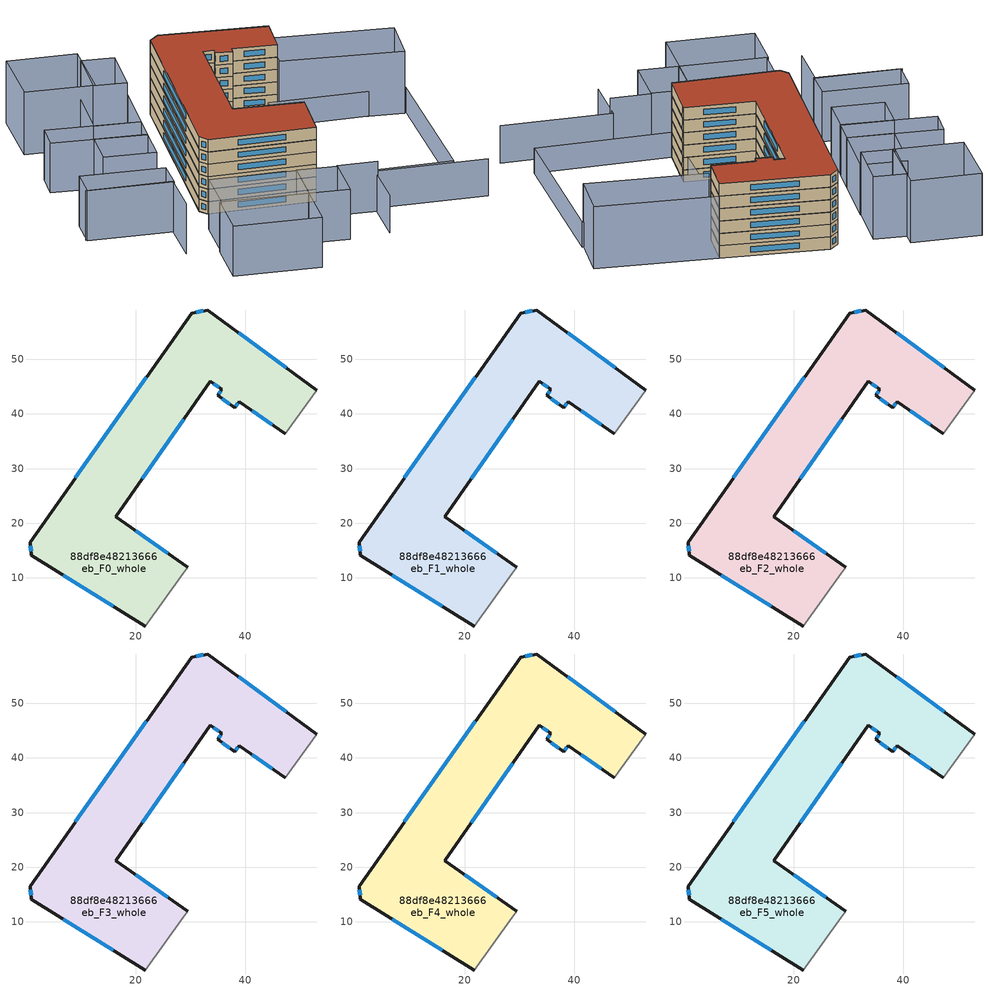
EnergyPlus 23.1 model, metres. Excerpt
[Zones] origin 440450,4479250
88df8e48213666eb_F0_whole
 floor ground (EU_floor_Construction): 29.54,11.94 16.29,21.21 33.64,45.97 35.77,44.48 34.96,43.41 38.08,41.12 38.92,42.28 47.35,36.39 53.15,44.36 33.19,59.03 30.2,58.48 0.64,16.52 0.9,14.17 21.7,1.19 28.71,10.83 z0
 wall outside (EU_wall_Construction): 47.35,36.39 38.92,42.28 38.08,41.12 34.96,43.41 35.77,44.48 33.64,45.97 16.29,21.21 29.54,11.94 / 21.7,1.19 0.9,14.17 0.64,16.52 30.2,58.48 33.19,59.03 53.15,44.36 z0:3
 wall adiabatic (EU_wall_Construction): 53.15,44.36 47.35,36.39 / 29.54,11.94 28.71,10.83 21.7,1.19 z0:3
 window (EU_Window_Construction): 44.98,38.04 41.29,40.63 / 38.68,41.96 38.31,41.45 / 37.2,41.77 35.84,42.77 / 35.19,43.71 35.54,44.18 / 35.17,44.9 34.24,45.56 / 28.77,39.02 21.16,28.17 / 20.01,18.61 25.82,14.54 / 15.86,4.83 6.74,10.52 / 0.82,14.83 0.71,15.86 / 8.95,28.31 21.9,46.7 / 31.04,58.64 32.35,58.88 / 38.8,54.91 47.55,48.48 z0.84:2.16
88df8e48213666eb_F1_whole
 floor to 88df8e48213666eb_F0_whole (EU_floor_Construction): 29.54,11.94 16.29,21.21 33.64,45.97 35.77,44.48 34.96,43.41 38.08,41.12 38.92,42.28 47.35,36.39 53.15,44.36 33.19,59.03 30.2,58.48 0.64,16.52 0.9,14.17 21.7,1.19 28.7,10.83 z3
 wall outside (EU_wall_Construction): 47.35,36.39 38.92,42.28 38.08,41.12 34.96,43.41 35.77,44.48 33.64,45.97 16.29,21.21 29.54,11.94 / 21.7,1.19 0.9,14.17 0.64,16.52 30.2,58.48 33.19,59.03 53.15,44.36 z3:6
 wall adiabatic (EU_wall_Construction): 53.15,44.36 47.35,36.39 / 29.54,11.94 28.71,10.83 21.7,1.19 z3:6
 window (EU_Window_Construction): 44.98,38.04 41.29,40.63 / 38.68,41.96 38.31,41.45 / 37.2,41.77 35.84,42.77 / 35.19,43.71 35.54,44.18 / 35.17,44.9 34.24,45.56 / 28.77,39.02 21.16,28.17 / 20.01,18.61 25.82,14.54 / 15.86,4.83 6.74,10.52 / 0.82,14.83 0.71,15.86 / 8.95,28.31 21.9,46.7 / 31.04,58.64 32.35,58.88 / 38.8,54.91 47.55,48.48 z3.84:5.16
88df8e48213666eb_F2_whole
 floor to 88df8e48213666eb_F1_whole (EU_floor_Construction): 29.54,11.94 16.29,21.21 33.64,45.97 35.77,44.48 34.96,43.41 38.08,41.12 38.92,42.28 47.35,36.39 53.15,44.36 33.19,59.03 30.2,58.48 0.64,16.52 0.9,14.17 21.7,1.19 28.7,10.83 z6
 wall outside (EU_wall_Construction): 47.35,36.39 38.92,42.28 38.08,41.12 34.96,43.41 35.77,44.48 33.64,45.97 16.29,21.21 29.54,11.94 / 21.7,1.19 0.9,14.17 0.64,16.52 30.2,58.48 33.19,59.03 53.15,44.36 z6:9
 wall adiabatic (EU_wall_Construction): 53.15,44.36 47.35,36.39 / 29.54,11.94 28.71,10.83 21.7,1.19 z6:9
 window (EU_Window_Construction): 44.98,38.04 41.29,40.63 / 38.68,41.96 38.31,41.45 / 37.2,41.77 35.84,42.77 / 35.19,43.71 35.54,44.18 / 35.17,44.9 34.24,45.56 / 28.77,39.02 21.16,28.17 / 20.01,18.61 25.82,14.54 / 15.86,4.83 6.74,10.52 / 0.82,14.83 0.71,15.86 / 8.95,28.31 21.9,46.7 / 31.04,58.64 32.35,58.88 / 38.8,54.91 47.55,48.48 z6.84:8.16
88df8e48213666eb_F3_whole
 floor to 88df8e48213666eb_F2_whole (EU_floor_Construction): 29.54,11.94 16.29,21.21 33.64,45.97 35.77,44.48 34.96,43.41 38.08,41.12 38.92,42.28 47.35,36.39 53.15,44.36 33.19,59.03 30.2,58.48 0.64,16.52 0.9,14.17 21.7,1.19 28.7,10.83 z9
 wall outside (EU_wall_Construction): 47.35,36.39 38.92,42.28 38.08,41.12 34.96,43.41 35.77,44.48 33.64,45.97 16.29,21.21 29.54,11.94 / 21.7,1.19 0.9,14.17 0.64,16.52 30.2,58.48 33.19,59.03 53.15,44.36 z9:12
 wall adiabatic (EU_wall_Construction): 53.15,44.36 47.35,36.39 / 29.54,11.94 28.71,10.83 21.7,1.19 z9:12
 window (EU_Window_Construction): 44.98,38.04 41.29,40.63 / 38.68,41.96 38.31,41.45 / 37.2,41.77 35.84,42.77 / 35.19,43.71 35.54,44.18 / 35.17,44.9 34.24,45.56 / 28.77,39.02 21.16,28.17 / 20.01,18.61 25.82,14.54 / 15.86,4.83 6.74,10.52 / 0.82,14.83 0.71,15.86 / 8.95,28.31 21.9,46.7 / 31.04,58.64 32.35,58.88 / 38.8,54.91 47.55,48.48 z9.84:11.16
88df8e48213666eb_F4_whole
 floor to 88df8e48213666eb_F3_whole (EU_floor_Construction): 29.54,11.94 16.29,21.21 33.64,45.97 35.77,44.48 34.96,43.41 38.08,41.12 38.92,42.28 47.35,36.39 53.15,44.36 33.19,59.03 30.2,58.48 0.64,16.52 0.9,14.17 21.7,1.19 28.7,10.83 z12
 wall outside (EU_wall_Construction): 47.35,36.39 38.92,42.28 38.08,41.12 34.96,43.41 35.77,44.48 33.64,45.97 16.29,21.21 29.54,11.94 / 21.7,1.19 0.9,14.17 0.64,16.52 30.2,58.48 33.19,59.03 53.15,44.36 z12:15
 wall adiabatic (EU_wall_Construction): 53.15,44.36 47.35,36.39 / 29.54,11.94 28.71,10.83 21.7,1.19 z12:15
 window (EU_Window_Construction): 44.98,38.04 41.29,40.63 / 38.68,41.96 38.31,41.45 / 37.2,41.77 35.84,42.77 / 35.19,43.71 35.54,44.18 / 35.17,44.9 34.24,45.56 / 28.77,39.02 21.16,28.17 / 20.01,18.61 25.82,14.54 / 15.86,4.83 6.74,10.52 / 0.82,14.83 0.71,15.86 / 8.95,28.31 21.9,46.7 / 31.04,58.64 32.35,58.88 / 38.8,54.91 47.55,48.48 z12.84:14.16
88df8e48213666eb_F5_whole
 floor to 88df8e48213666eb_F4_whole (EU_floor_Construction): 29.54,11.94 16.29,21.21 33.64,45.97 35.77,44.48 34.96,43.41 38.08,41.12 38.92,42.28 47.35,36.39 53.15,44.36 33.19,59.03 30.2,58.48 0.64,16.52 0.9,14.17 21.7,1.19 28.7,10.83 z15
 wall outside (EU_wall_Construction): 47.35,36.39 38.92,42.28 38.08,41.12 34.96,43.41 35.77,44.48 33.64,45.97 16.29,21.21 29.54,11.94 / 21.7,1.19 0.9,14.17 0.64,16.52 30.2,58.48 33.19,59.03 53.15,44.36 z15:18
 wall adiabatic (EU_wall_Construction): 53.15,44.36 47.35,36.39 / 29.54,11.94 28.71,10.83 21.7,1.19 z15:18
 window (EU_Window_Construction): 44.98,38.04 41.29,40.63 / 38.68,41.96 38.31,41.45 / 37.2,41.77 35.84,42.77 / 35.19,43.71 35.54,44.18 / 35.17,44.9 34.24,45.56 / 28.77,39.02 21.16,28.17 / 20.01,18.61 25.82,14.54 / 15.86,4.83 6.74,10.52 / 0.82,14.83 0.71,15.86 / 8.95,28.31 21.9,46.7 / 31.04,58.64 32.35,58.88 / 38.8,54.91 47.55,48.48 z15.84:17.16
 roof outside (EU_roof_Construction): 53.15,44.36 47.35,36.39 38.92,42.28 38.08,41.12 34.96,43.41 35.77,44.48 33.64,45.97 16.29,21.21 29.54,11.94 28.71,10.83 21.7,1.19 0.9,14.17 0.64,16.52 30.2,58.48 33.19,59.03 z18
shading: 20.9,-21.51 27.83,-10.64 / 27.83,-10.64 49.38,-24.4 z0:9; 19.62,-6.91 27.24,-12.07 / -27.24,24.63 -10.76,13.95 / -10.76,13.95 -17.34,3.78 / 19.47,-7.2 12.49,-17.44 / 12.49,-17.44 4.8,-12.2 / 4.8,-12.2 11.78,-1.96 / 11.78,-1.96 19.47,-7.2 / -11.74,-0.9 4.88,-12.1 / 4.88,-12.1 -2.31,-22.77 / -2.31,-22.77 -18.93,-11.57 / -18.93,-11.57 -11.74,-0.9 / -22.77,30.73 -6.54,19.91 / -6.54,19.91 -10.8,13.51 / -10.8,13.51 -27.03,24.33 / -27.03,24.33 -22.77,30.73 / -11.99,33.52 -6.48,41.39 / -6.48,41.39 3.35,34.5 / 3.35,34.5 -2.15,26.63 / -2.15,26.63 -11.99,33.52 / 3.27,34.38 -14.35,47 / -14.35,47 -10.32,52.63 / -10.32,52.63 7.3,40.01 / 7.3,40.01 3.27,34.38 / 4.92,-12.18 -11.46,-1.09 / -11.46,-1.09 -4.78,8.78 / -4.78,8.78 11.6,-2.3 / 11.6,-2.3 4.92,-12.18 / -1.48,46 6.89,57.75 / 6.89,57.75 15.53,51.59 / 15.53,51.59 7.16,39.85 / 7.16,39.85 -1.48,46 z0:12; 48.16,-15.35 21.7,1.19 / 21.7,1.19 42.73,34.82 / 42.73,34.82 69.19,18.29 / 69.19,18.29 48.16,-15.35 z0:6; 53.15,44.35 75.72,27.84 / 75.72,27.84 68.52,18.01 / 68.52,18.01 45.96,34.52 / 45.96,34.52 53.15,44.35 / 23,62.28 15.41,51.55 / 15.41,51.55 9.21,55.94 / 9.21,55.94 16.8,66.67 / 16.8,66.67 23,62.28 / 18.8,69.65 9.6,55.81 / 9.6,55.81 -3.73,64.67 / -3.73,64.67 5.46,78.51 / 5.46,78.51 18.8,69.65 z0:15
[Building]
EU S2 Campaign: North Axis=0; Terrain=City; Solar Distribution=FullExterior
[Site:Location]
Madrid: Latitude=40.5; Longitude=-3.5; Time Zone=1; Elevation=609
[SizingPeriod:WeatherFileDays]
AnnualSizingPeriod: Begin Month=1; Begin Day of Month=1; End Month=12; End Day of Month=31; Day of Week for Start Day=Monday; Use Weather File Daylight Saving Period=No; Use Weather File Rain and Snow Indicators=No
[MATERIAL]
EU_InternalMass_Material: Roughness=MediumRough; Thickness=0.1; Conductivity=1; Density=1800; Specific Heat=900; Thermal Absorptance=0.9; Solar Absorptance=0.7; Visible Absorptance=0.7
[MATERIAL:NOMASS] Roughness=MediumRough; Thermal Absorptance=0.9; Solar Absorptance=0.7; Visible Absorptance=0.7
Name | Thermal Resistance
EU_wall_NoMass; EU_roof_NoMass | 2.16768
EU_floor_NoMass | 1.14339
[WINDOWMATERIAL:SIMPLEGLAZINGSYSTEM]
EU_Window_SimpleGlazing: UFactor=3.23888; Solar Heat Gain Coefficient=0.85; Visible Transmittance=0.85
[CONSTRUCTION]
EU_wall_Construction: EU_wall_NoMass
EU_roof_Construction: EU_roof_NoMass
EU_floor_Construction: EU_floor_NoMass
EU_InternalMass_Construction: EU_InternalMass_Material
EU_Window_Construction: EU_Window_SimpleGlazing
[ZONE] Type=1; Multiplier=1; Ceiling Height=autocalculate; Volume=2832.22; Floor Area=autocalculate; Part of Total Floor Area=Yes
88df8e48213666eb_F0_whole; 88df8e48213666eb_F1_whole; 88df8e48213666eb_F2_whole; 88df8e48213666eb_F3_whole; 88df8e48213666eb_F4_whole; 88df8e48213666eb_F5_whole
[INTERNALMASS] Construction=EU_InternalMass_Construction; Surface Area=944.027
Name | Zone or ZoneList
88df8e48213666eb_F0_whole_EU_InternalMass | 88df8e48213666eb_F0_whole
88df8e48213666eb_F1_whole_EU_InternalMass | 88df8e48213666eb_F1_whole
88df8e48213666eb_F2_whole_EU_InternalMass | 88df8e48213666eb_F2_whole
88df8e48213666eb_F3_whole_EU_InternalMass | 88df8e48213666eb_F3_whole
88df8e48213666eb_F4_whole_EU_InternalMass | 88df8e48213666eb_F4_whole
88df8e48213666eb_F5_whole_EU_InternalMass | 88df8e48213666eb_F5_whole
[OTHEREQUIPMENT] Fuel Type=Electricity; Design Level Calculation Method=Watts/Area; Power per Zone Floor Area=1; Fraction Latent=0; Fraction Radiant=0; Fraction Lost=0; Carbon Dioxide Generation Rate=0; EndUse Subcategory=EU_Step8_InternalGains
Name | Zone or ZoneList or Space or SpaceList | Schedule
EU_Step8_InternalGain_88df8e48213666eb_F0_whole_f000 | 88df8e48213666eb_F0_whole | EU_Step8_GainSchedule_88df8e48213666eb_F0_whole_f000
EU_Step8_InternalGain_88df8e48213666eb_F1_whole_f000 | 88df8e48213666eb_F1_whole | EU_Step8_GainSchedule_88df8e48213666eb_F1_whole_f000
EU_Step8_InternalGain_88df8e48213666eb_F2_whole_f000 | 88df8e48213666eb_F2_whole | EU_Step8_GainSchedule_88df8e48213666eb_F2_whole_f000
EU_Step8_InternalGain_88df8e48213666eb_F3_whole_f000 | 88df8e48213666eb_F3_whole | EU_Step8_GainSchedule_88df8e48213666eb_F3_whole_f000
EU_Step8_InternalGain_88df8e48213666eb_F4_whole_f000 | 88df8e48213666eb_F4_whole | EU_Step8_GainSchedule_88df8e48213666eb_F4_whole_f000
EU_Step8_InternalGain_88df8e48213666eb_F5_whole_f000 | 88df8e48213666eb_F5_whole | EU_Step8_GainSchedule_88df8e48213666eb_F5_whole_f000
[ZONEVENTILATION:DESIGNFLOWRATE] Schedule=EU_AlwaysOn; Design Flow Rate Calculation Method=AirChanges/Hour; Air Changes per Hour=0.480546; Ventilation Type=Natural; Fan Pressure Rise=0; Fan Total Efficiency=1; Constant Term Coefficient=1; Temperature Term Coefficient=0; Velocity Term Coefficient=0; Velocity Squared Term Coefficient=0; Minimum Indoor Temperature=-100; Maximum Indoor Temperature=100; Delta Temperature=-100; Minimum Outdoor Temperature=-100; Maximum Outdoor Temperature=100; Maximum Wind Speed=40
Name | Zone or ZoneList or Space or SpaceList
EU_ConstantAir_88df8e48213666eb_F0_whole | 88df8e48213666eb_F0_whole
EU_ConstantAir_88df8e48213666eb_F1_whole | 88df8e48213666eb_F1_whole
EU_ConstantAir_88df8e48213666eb_F2_whole | 88df8e48213666eb_F2_whole
EU_ConstantAir_88df8e48213666eb_F3_whole | 88df8e48213666eb_F3_whole
EU_ConstantAir_88df8e48213666eb_F4_whole | 88df8e48213666eb_F4_whole
EU_ConstantAir_88df8e48213666eb_F5_whole | 88df8e48213666eb_F5_whole
[HVACTEMPLATE:THERMOSTAT] Constant Heating Setpoint=20; Constant Cooling Setpoint=50
EU_HeatOnly_88df8e48213666eb_F0_whole; EU_HeatOnly_88df8e48213666eb_F1_whole; EU_HeatOnly_88df8e48213666eb_F2_whole; EU_HeatOnly_88df8e48213666eb_F3_whole; EU_HeatOnly_88df8e48213666eb_F4_whole; EU_HeatOnly_88df8e48213666eb_F5_whole
[HVACTEMPLATE:ZONE:IDEALLOADSAIRSYSTEM] System Availability Schedule=EU_AlwaysOn; Maximum Heating Supply Air Temperature=50; Minimum Cooling Supply Air Temperature=13; Maximum Heating Supply Air Humidity Ratio=0.0156; Minimum Cooling Supply Air Humidity Ratio=0.0077; Heating Limit=NoLimit; Cooling Limit=NoLimit; Heating Availability Schedule=EU_AlwaysOn; Cooling Availability Schedule=EU_CoolingOff; Dehumidification Control Type=ConstantSensibleHeatRatio; Cooling Sensible Heat Ratio=0.7; Dehumidification Setpoint=60; Humidification Control Type=None; Humidification Setpoint=30; Outdoor Air Method=None; Outdoor Air Flow Rate per Person=0.00944; Outdoor Air Flow Rate per Zone Floor Area=0; Outdoor Air Flow Rate per Zone=0; Demand Controlled Ventilation Type=None; Outdoor Air Economizer Type=NoEconomizer; Heat Recovery Type=None; Sensible Heat Recovery Effectiveness=0.7; Latent Heat Recovery Effectiveness=0.65
Name | Template Thermostat
88df8e48213666eb_F0_whole | EU_HeatOnly_88df8e48213666eb_F0_whole
88df8e48213666eb_F1_whole | EU_HeatOnly_88df8e48213666eb_F1_whole
88df8e48213666eb_F2_whole | EU_HeatOnly_88df8e48213666eb_F2_whole
88df8e48213666eb_F3_whole | EU_HeatOnly_88df8e48213666eb_F3_whole
88df8e48213666eb_F4_whole | EU_HeatOnly_88df8e48213666eb_F4_whole
88df8e48213666eb_F5_whole | EU_HeatOnly_88df8e48213666eb_F5_whole
[SIZING:ZONE] Zone Cooling Design Supply Air Temperature Input Method=SupplyAirTemperature; Zone Cooling Design Supply Air Temperature=13; Zone Heating Design Supply Air Temperature Input Method=SupplyAirTemperature; Zone Heating Design Supply Air Temperature=50; Zone Cooling Design Supply Air Humidity Ratio=0.008; Zone Heating Design Supply Air Humidity Ratio=0.008; Cooling Design Air Flow Method=DesignDay; Cooling Design Air Flow Rate=0; Cooling Minimum Air Flow per Zone Floor Area=0.000762; Cooling Minimum Air Flow=0; Cooling Minimum Air Flow Fraction=0.2; Heating Design Air Flow Method=DesignDay; Heating Design Air Flow Rate=0; Heating Maximum Air Flow per Zone Floor Area=0.002032; Heating Maximum Air Flow=0.141576; Heating Maximum Air Flow Fraction=0.3; Account for Dedicated Outdoor Air System=No; Dedicated Outdoor Air System Control Strategy=NeutralSupplyAir; Dedicated Outdoor Air Low Setpoint Temperature for Design=autosize; Dedicated Outdoor Air High Setpoint Temperature for Design=autosize; Zone Load Sizing Method=Sensible Load Only No Latent Load; Zone Latent Cooling Design Supply Air Humidity Ratio Input Method=HumidityRatioDifference; Zone Cooling Design Supply Air Humidity Ratio Difference=0.005; Zone Latent Heating Design Supply Air Humidity Ratio Input Method=HumidityRatioDifference; Zone Humidification Design Supply Air Humidity Ratio Difference=0.005
88df8e48213666eb_F0_whole; 88df8e48213666eb_F1_whole; 88df8e48213666eb_F2_whole; 88df8e48213666eb_F3_whole; 88df8e48213666eb_F4_whole; 88df8e48213666eb_F5_whole
[SCHEDULE:CONSTANT]
Name | Hourly Value
EU_AlwaysOn | 1
EU_CoolingOff | 0
[SCHEDULE:FILE] Column Number=1; Rows to Skip at Top=0; Number of Hours of Data=8760; Column Separator=Comma; Interpolate to Timestep=No; Minutes per Item=60; Adjust Schedule for Daylight Savings=Yes
Name | File
EU_Step8_GainSchedule_88df8e48213666eb_F0_whole_f000 | ../../schedules/88df8e48213666eb/88df8e48213666eb_F0_whole_f000_gain.csv
EU_Step8_GainSchedule_88df8e48213666eb_F1_whole_f000 | ../../schedules/88df8e48213666eb/88df8e48213666eb_F1_whole_f000_gain.csv
EU_Step8_GainSchedule_88df8e48213666eb_F2_whole_f000 | ../../schedules/88df8e48213666eb/88df8e48213666eb_F2_whole_f000_gain.csv
EU_Step8_GainSchedule_88df8e48213666eb_F3_whole_f000 | ../../schedules/88df8e48213666eb/88df8e48213666eb_F3_whole_f000_gain.csv
EU_Step8_GainSchedule_88df8e48213666eb_F4_whole_f000 | ../../schedules/88df8e48213666eb/88df8e48213666eb_F4_whole_f000_gain.csv
EU_Step8_GainSchedule_88df8e48213666eb_F5_whole_f000 | ../../schedules/88df8e48213666eb/88df8e48213666eb_F5_whole_f000_gain.csv
